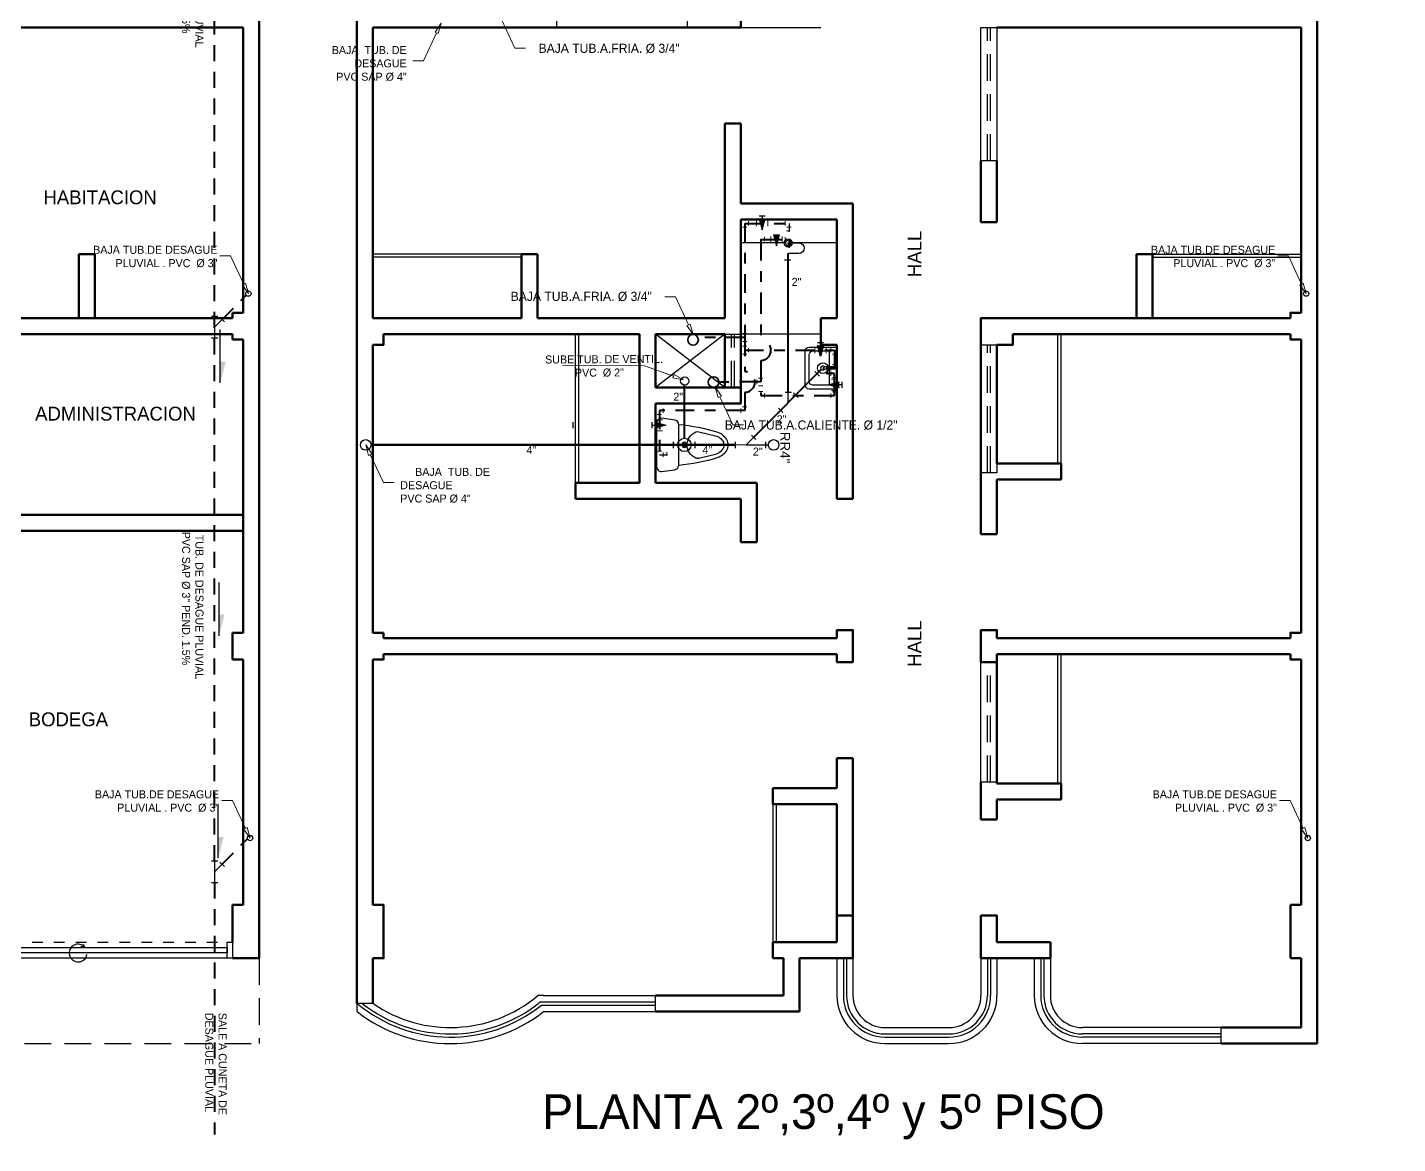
# Model space of a CAD drawing. Header units: metres. Extents: x 1996 to 3973, y 1777 to 3610.
# Drawn here: x 2053.66 to 2066.5, y 1784.77 to 1795.23 of the extents above; entities that cross this region are included whole.
import ezdxf

# ---------------------------------------------------------------- set-up
doc = ezdxf.new("R2010")
doc.units = ezdxf.units.M
for name, pattern in [('ACAD_ISO07W100', [3, 0, -3]), ('DASHDOT', [1, 0.5, -0.25, 0, -0.25]), ('DASHDOT2', [0.5, 0.25, -0.125, 0, -0.125]), ('HIDDEN', [0.375, 0.25, -0.125]), ('TRAZOS2', [0.225, 0.15, -0.075])]:
    doc.linetypes.add(name, pattern=pattern)
for name, color, linetype in [('0.1', 24, 'Continuous'), ('0.2', 2, 'Continuous'), ('0.3', 3, 'Continuous'), ('MUEBLES', 2, 'Continuous'), ('muro', 5, 'Continuous'), ('piso', 8, 'Continuous'), ('PROYECCION DE VIGA', 4, 'ACAD_ISO07W100'), ('PROYECCIONES 0.2', 2, 'HIDDEN'), ('puertas', 42, 'Continuous'), ('PUNTO DESAGUE', 4, 'Continuous'), ('PUNTOS 0.3', 3, 'Continuous'), ('PUNTOS 0.4', 4, 'Continuous'), ('subtitulos-cori', 3, 'Continuous'), ('TEX', 1, 'Continuous'), ('TEXT', 4, 'Continuous'), ('tub de  desague', 50, 'Continuous')]:
    doc.layers.add(name, color=color, linetype=linetype)
for name, color, linetype, lineweight in [('ACCESORIO', 151, 'Continuous', 25), ('Accesorios', 31, 'Continuous', 20), ('Agua', 130, 'Continuous', 25), ('AGUA CALIENTE', 3, 'DASHDOT', 40), ('AGUA FRIA', 4, 'DASHDOT', 40), ('DESAGUE-1', 1, 'Continuous', 70), ('P-SANIT', 21, 'Continuous', 18), ('PLUVIAL', 30, 'TRAZOS2', 25), ('TEX-CORTE', 31, 'Continuous', 13), ('ventana alta', 210, 'HIDDEN', 25), ('ventana baja', 3, 'Continuous', 25)]:
    doc.layers.add(name, color=color, linetype=linetype, lineweight=lineweight)
doc.styles.add('A-1', font='swissel.ttf', dxfattribs={"height": 0.1})
doc.styles.add('huber', font='comic.ttf', dxfattribs={"height": 0.13})

# ---------------------------------------------------------------- blocks, each defined once
blk = doc.blocks.new('inodoro')
at = {"layer": 'subtitulos-cori'}
for p, q in [((1585.506, 993.252), (1585.506, 993.642)), ((1585.699, 993.572), (1585.868, 993.53)), ((1585.699, 993.324), (1585.868, 993.365))]:
    blk.add_line(p, q, dxfattribs=at)
for points in [[(1585.506, 993.252, -0.375116), (1585.473, 993.214), (1585.349, 993.197, -0.414214), (1585.302, 993.245), (1585.302, 993.649, -0.414214), (1585.349, 993.697), (1585.473, 993.68, -0.374475), (1585.506, 993.642)], [(1585.876, 993.328, 0.072735), (1585.919, 993.351, 0.106053), (1585.957, 993.395, 0.126698), (1585.97, 993.447, 0.126698), (1585.957, 993.5, 0.106053), (1585.919, 993.543, 0.072735), (1585.876, 993.566, 0.075527)], [(1585.868, 993.365, 0.063348), (1585.896, 993.381, 0.106053), (1585.924, 993.413, 0.126698), (1585.933, 993.447, 0.126698), (1585.924, 993.482, 0.106053), (1585.896, 993.514, 0.063348), (1585.868, 993.53, 0.032432)]]:
    blk.add_lwpolyline(points, format="xyb", dxfattribs=at)
for radius in [0.0243, 0.0144]:
    blk.add_circle((1585.563, 993.447), radius, dxfattribs=at)
for centre, radius, start, end in [((1585.364, 991.935), 1.71, 72.5571, 85.242), ((1585.72, 993.448), 0.132, 112.0061, 248.1601), ((1585.688, 993.527), 0.0465, 75.9208, 112.0061), ((1585.361, 994.971), 1.722, 274.8314, 287.4286), ((1585.688, 993.369), 0.0465, 248.1601, 283.4542)]:
    blk.add_arc(centre, radius, start, end, dxfattribs=at)
blk = doc.blocks.new('lavatorio')
at = {"layer": 'P-SANIT', "lineweight": 25}
for p, q in [((1585.563, 994.244), (1585.302, 994.244)), ((1585.527, 994.208), (1585.375, 994.208)), ((1585.375, 994.208), (1585.375, 994.058)), ((1585.6, 993.887), (1585.6, 994.208)), ((1585.32, 994.058), (1585.417, 994.058)), ((1585.32, 994.036), (1585.32, 994.058)), ((1585.563, 993.923), (1585.563, 994.171)), ((1585.32, 994.036), (1585.417, 994.036)), ((1585.32, 994.036), (1585.417, 994.036)), ((1585.375, 994.036), (1585.375, 993.887)), ((1585.302, 993.85), (1585.563, 993.85)), ((1585.375, 993.887), (1585.527, 993.887))]:
    blk.add_line(p, q, dxfattribs=at)
for centre, radius, start, end in [((1585.527, 994.171), 0.0364, 0, 90), ((1585.563, 994.208), 0.0364, 0, 90), ((1585.434, 994.048), 0.0198, 215.0613, 148.7211), ((1585.418, 994.047), 0.0111, 260.6904, 99.3096), ((1585.527, 993.923), 0.0364, 270, 0), ((1585.563, 993.887), 0.0364, 270, 0)]:
    blk.add_arc(centre, radius, start, end, dxfattribs=at)
blk = doc.blocks.new('_ClosedBlank')
at = {"layer": 'TEXT', "color": 0, "lineweight": -2}
for p, q in [((-1, 0.17), (0, 0)), ((-1, 0.17), (-1, -0.17)), ((0, 0), (-1, -0.17))]:
    blk.add_line(p, q, dxfattribs=at)
blk = doc.blocks.new('li')
at = {"layer": 'TEX-CORTE', "color": 14}
blk.add_lwpolyline([(0.043, 0.09), (0.166, 0.353), (0.266, 0.353)], dxfattribs=at)
at = {"layer": 'TEX-CORTE', "color": 14, "xscale": 0.1, "yscale": 0.1, "zscale": 0.1, "rotation": 244.7908177663999}
blk.add_blockref('_ClosedBlank', (0, 0), dxfattribs=at)
blk = doc.blocks.new('TERM AGUA')
at = {"layer": 'Agua', "lineweight": 0, "style": 'A-1'}
for p in [(2308.207, 1139.776), (2308.216, 1139.776)]:
    blk.add_text('~', height=0.05, rotation=86.0206, dxfattribs=at).set_placement(p)
blk = doc.blocks.new('135')
at = {"color": 6}
for q in [(2458.463, 3486.38), (2458.533, 3486.209)]:
    blk.add_line((2458.533, 3486.309), q, dxfattribs=at)
at = {"layer": 'PUNTOS 0.4'}
for p, q in [((2458.484, 3486.401), (2458.441, 3486.359)), ((2458.503, 3486.209), (2458.563, 3486.209))]:
    blk.add_line(p, q, dxfattribs=at)
blk = doc.blocks.new('Y0.8')
at = {"color": 4}
for p, q in [((-0.03, 0.1), (0.03, 0.1)), ((0.03, -0.1), (-0.03, -0.1)), ((0.092, -0.05), (0.05, -0.092))]:
    blk.add_line(p, q, dxfattribs=at)
at = {"color": 6}
for p, q in [((0, -0.1), (0, 0.1)), ((0, 0), (0.071, -0.071))]:
    blk.add_line(p, q, dxfattribs=at)
blk = doc.blocks.new('FLECHA')
blk.add_hatch(color=256).paths.add_polyline_path([(0.1, -0.05), (0.05, -0.05), (0.05, -0.25)])
blk.add_line((0.05, -0.25), (0.05, 0.25))

msp = doc.modelspace()

# ---------------------------------------------------------------- hatches: boundary and pattern name
h = msp.add_hatch(color=6)
h.dxf.hatch_style = 1
h.set_gradient(color1=(255, 0, 255), color2=(255, 51, 255), one_color=1, tint=0.6, name='CYLINDER')
h.paths.add_polyline_path([(2084.918, 1776.779), (2084.918, 1805.399), (2044.852, 1805.399), (2044.852, 1776.779)])
h.paths.add_polyline_path([(2084.814, 1776.888), (2084.814, 1805.294), (2044.957, 1805.294), (2044.957, 1776.888)], flags=16)
at = {"layer": 'ACCESORIO'}
for points in [[(2060.575, 1793.437), (2060.518, 1793.437), (2060.547, 1793.331)], [(2060.575, 1793.437), (2060.518, 1793.437), (2060.547, 1793.331)], [(2060.707, 1793.287), (2060.651, 1793.287), (2060.679, 1793.181)], [(2060.707, 1793.287), (2060.651, 1793.287), (2060.679, 1793.181)], [(2061.064, 1792.248), (2061.121, 1792.248), (2061.093, 1792.142)], [(2061.064, 1792.248), (2061.121, 1792.248), (2061.093, 1792.142)], [(2061.27, 1791.905), (2061.27, 1791.849), (2061.165, 1791.877)], [(2061.27, 1791.905), (2061.27, 1791.849), (2061.165, 1791.877)], [(2059.536, 1791.47), (2059.536, 1791.526), (2059.642, 1791.498)], [(2059.536, 1791.47), (2059.536, 1791.526), (2059.642, 1791.498)]]:
    msp.add_hatch(color=256, dxfattribs=at).paths.add_polyline_path(points)

# ---------------------------------------------------------------- linework, layer by layer
at = {"color": 234}
for p, q in [((2061.307, 1786.503), (2061.307, 1786.153)), ((2061.337, 1786.503), (2061.337, 1786.153)), ((2062.657, 1786.503), (2062.657, 1786.153)), ((2062.687, 1786.503), (2062.687, 1786.153)), ((2063.157, 1786.503), (2063.157, 1786.153)), ((2063.187, 1786.503), (2063.187, 1786.153)), ((2058.465, 1786.093), (2059.547, 1786.093)), ((2058.475, 1786.063), (2059.547, 1786.063)), ((2061.697, 1785.793), (2062.297, 1785.793)), ((2061.697, 1785.763), (2062.297, 1785.763)), ((2064.847, 1785.793), (2063.547, 1785.793)), ((2064.847, 1785.763), (2063.547, 1785.763))]:
    msp.add_line(p, q, dxfattribs=at)
msp.add_line((2056.897, 1786.079), (2056.897, 1786.079))
for centre, radius, start, end in [((2057.622, 1787.128), 1.365, 230.2254, 308.7159), ((2057.622, 1787.128), 1.335, 231.7981, 309.166), ((2061.697, 1786.153), 0.39, 180, 270), ((2061.697, 1786.153), 0.36, 180, 270), ((2062.297, 1786.153), 0.39, 270, 0), ((2062.297, 1786.153), 0.36, 270, 0), ((2063.547, 1786.153), 0.39, 180, 270), ((2063.547, 1786.153), 0.36, 180, 270)]:
    msp.add_arc(centre, radius, start, end, dxfattribs=at)
at = {"layer": '0.1'}
for p, q in [((2060.764, 1793.207), (2060.347, 1793.207)), ((2061.247, 1793.207), (2060.814, 1793.207))]:
    msp.add_line(p, q, dxfattribs=at)
at = {"layer": '0.1', "ltscale": 0.5}
msp.add_line((2055.581, 1786.503), (2052.881, 1786.503), dxfattribs=at)
at = {"layer": '0.1'}
msp.add_circle((2060.789, 1793.207), 0.025, dxfattribs=at)
msp.add_circle((2060.789, 1793.207), 0.025, dxfattribs=at)
at = {"layer": '0.2'}
msp.add_line((2061.097, 1792.353), (2060.347, 1792.353), dxfattribs=at)
at = {"layer": '0.3', "color": 2, "lineweight": 35}
msp.add_circle((2059.898, 1792.299), 0.05, dxfattribs=at)
at = {"layer": '0.3', "lineweight": 35}
msp.add_circle((2060.09, 1791.903), 0.05, dxfattribs=at)
at = {"layer": '0.3', "color": 6}
msp.add_circle((2056.829, 1791.314), 0.05, dxfattribs=at)
at = {"layer": 'ACCESORIO'}
for p, q in [((2060.518, 1793.461), (2060.575, 1793.461)), ((2060.518, 1793.461), (2060.575, 1793.461)), ((2060.518, 1793.437), (2060.547, 1793.331)), ((2060.518, 1793.437), (2060.547, 1793.331)), ((2060.547, 1793.461), (2060.547, 1793.437)), ((2060.547, 1793.461), (2060.547, 1793.437)), ((2060.547, 1793.331), (2060.575, 1793.437)), ((2060.547, 1793.331), (2060.575, 1793.437)), ((2060.651, 1793.287), (2060.679, 1793.181)), ((2060.651, 1793.287), (2060.679, 1793.181)), ((2060.679, 1793.181), (2060.707, 1793.287)), ((2060.679, 1793.181), (2060.707, 1793.287)), ((2061.121, 1792.272), (2061.064, 1792.272)), ((2061.121, 1792.272), (2061.064, 1792.272)), ((2061.093, 1792.142), (2061.064, 1792.248)), ((2061.093, 1792.142), (2061.064, 1792.248)), ((2061.093, 1792.272), (2061.093, 1792.248)), ((2061.093, 1792.272), (2061.093, 1792.248)), ((2061.121, 1792.248), (2061.093, 1792.142)), ((2061.121, 1792.248), (2061.093, 1792.142)), ((2061.165, 1791.877), (2061.27, 1791.905)), ((2061.165, 1791.877), (2061.27, 1791.905)), ((2061.27, 1791.849), (2061.165, 1791.877)), ((2061.27, 1791.849), (2061.165, 1791.877)), ((2061.295, 1791.877), (2061.27, 1791.877)), ((2061.295, 1791.849), (2061.295, 1791.905)), ((2061.295, 1791.849), (2061.295, 1791.905)), ((2058.772, 1791.526), (2058.772, 1791.47)), ((2058.772, 1791.526), (2058.772, 1791.47)), ((2059.512, 1791.526), (2059.512, 1791.47)), ((2059.512, 1791.526), (2059.512, 1791.47)), ((2059.512, 1791.498), (2059.536, 1791.498)), ((2059.512, 1791.498), (2059.536, 1791.498)), ((2059.536, 1791.526), (2059.642, 1791.498)), ((2059.536, 1791.526), (2059.642, 1791.498)), ((2059.642, 1791.498), (2059.536, 1791.47)), ((2059.642, 1791.498), (2059.536, 1791.47))]:
    msp.add_line(p, q, dxfattribs=at)
for centre in [(2055.729, 1792.732), (2065.645, 1792.732), (2055.745, 1787.629), (2065.661, 1787.629)]:
    msp.add_circle(centre, 0.025, dxfattribs=at)
at = {"layer": 'Accesorios'}
for p, q in [((2060.419, 1793.372), (2060.419, 1793.412)), ((2060.494, 1793.419), (2060.494, 1793.363)), ((2060.494, 1793.419), (2060.494, 1793.363)), ((2060.599, 1793.419), (2060.599, 1793.363)), ((2060.599, 1793.419), (2060.599, 1793.363)), ((2060.761, 1793.371), (2060.761, 1793.411)), ((2060.761, 1793.371), (2060.761, 1793.411)), ((2060.402, 1793.356), (2060.362, 1793.356)), ((2060.362, 1793.356), (2060.402, 1793.356)), ((2060.569, 1793.223), (2060.569, 1793.263)), ((2060.626, 1793.269), (2060.626, 1793.213)), ((2060.626, 1793.269), (2060.626, 1793.213)), ((2060.732, 1793.269), (2060.732, 1793.213)), ((2060.732, 1793.269), (2060.732, 1793.213)), ((2060.761, 1793.221), (2060.761, 1793.261)), ((2060.761, 1793.221), (2060.761, 1793.261)), ((2060.778, 1793.356), (2060.818, 1793.356)), ((2060.818, 1793.356), (2060.778, 1793.356)), ((2060.778, 1793.356), (2060.818, 1793.356)), ((2060.818, 1793.356), (2060.778, 1793.356)), ((2060.512, 1793.207), (2060.552, 1793.207)), ((2060.818, 1793.206), (2060.778, 1793.206)), ((2060.346, 1792.34), (2060.346, 1792.3)), ((2060.362, 1792.357), (2060.402, 1792.357)), ((2060.362, 1792.283), (2060.402, 1792.283)), ((2060.402, 1792.239), (2060.362, 1792.239)), ((2061.04, 1792.23), (2061.04, 1792.174)), ((2061.04, 1792.23), (2061.04, 1792.174)), ((2061.145, 1792.23), (2061.145, 1792.174)), ((2061.145, 1792.23), (2061.145, 1792.174)), ((2060.402, 1792.165), (2060.362, 1792.165)), ((2060.418, 1792.182), (2060.418, 1792.222)), ((2060.418, 1792.222), (2060.418, 1792.182)), ((2061.189, 1792.182), (2061.189, 1792.222)), ((2061.189, 1792.222), (2061.189, 1792.182)), ((2061.204, 1792.165), (2061.244, 1792.165)), ((2061.188, 1792.053), (2061.188, 1792.013)), ((2061.188, 1791.962), (2061.188, 1792.002)), ((2061.204, 1792.069), (2061.244, 1792.069)), ((2061.244, 1792.069), (2061.204, 1792.069)), ((2060.496, 1791.925), (2060.496, 1791.885)), ((2060.512, 1791.941), (2060.552, 1791.941)), ((2060.512, 1791.868), (2060.552, 1791.868)), ((2061.252, 1791.93), (2061.196, 1791.93)), ((2061.252, 1791.93), (2061.196, 1791.93)), ((2061.204, 1791.946), (2061.244, 1791.946)), ((2061.244, 1791.946), (2061.204, 1791.946)), ((2060.552, 1791.814), (2060.512, 1791.814)), ((2060.568, 1791.757), (2060.568, 1791.797)), ((2060.568, 1791.797), (2060.568, 1791.757)), ((2061.189, 1791.756), (2061.189, 1791.796)), ((2061.189, 1791.796), (2061.189, 1791.756)), ((2061.252, 1791.824), (2061.196, 1791.824)), ((2061.252, 1791.824), (2061.196, 1791.824)), ((2061.204, 1791.813), (2061.244, 1791.813)), ((2059.602, 1791.599), (2059.562, 1791.599)), ((2059.618, 1791.616), (2059.618, 1791.656)), ((2059.618, 1791.656), (2059.618, 1791.616)), ((2060.346, 1791.615), (2060.346, 1791.655)), ((2060.346, 1791.655), (2060.346, 1791.615)), ((2060.362, 1791.672), (2060.402, 1791.672)), ((2059.554, 1791.55), (2059.61, 1791.55)), ((2059.554, 1791.55), (2059.61, 1791.55)), ((2059.554, 1791.445), (2059.61, 1791.445)), ((2059.554, 1791.445), (2059.61, 1791.445)), ((2059.565, 1791.257), (2059.605, 1791.257)), ((2059.565, 1791.257), (2059.605, 1791.257)), ((2059.616, 1791.202), (2059.616, 1791.242)), ((2059.616, 1791.242), (2059.616, 1791.202)), ((2059.616, 1791.202), (2059.616, 1791.242)), ((2059.616, 1791.242), (2059.616, 1791.202))]:
    msp.add_line(p, q, dxfattribs=at)
at = {"layer": 'Agua'}
for p, q in [((2060.798, 1793.391), (2060.798, 1793.313)), ((2060.798, 1793.391), (2060.798, 1793.313)), ((2061.224, 1792.033), (2061.146, 1792.033)), ((2059.582, 1791.222), (2059.658, 1791.222)), ((2059.582, 1791.222), (2059.658, 1791.222))]:
    msp.add_line(p, q, dxfattribs=at)
at = {"layer": 'AGUA CALIENTE', "linetype": 'DASHDOT2', "ltscale": 0.8}
for p, q in [((2060.532, 1793.242), (2060.532, 1792.298)), ((2060.532, 1793.241), (2060.798, 1793.241)), ((2060.798, 1793.241), (2060.797, 1793.163)), ((2060.798, 1793.241), (2060.797, 1793.163)), ((2060.532, 1792.106), (2060.532, 1791.777)), ((2061.224, 1791.982), (2061.146, 1791.982)), ((2061.224, 1791.777), (2061.224, 1791.982)), ((2060.532, 1791.906), (2060.14, 1791.903)), ((2060.532, 1791.777), (2061.224, 1791.777))]:
    msp.add_line(p, q, dxfattribs=at)
msp.add_arc((2060.532, 1792.202), 0.0963, 270, 90, dxfattribs=at)
at = {"layer": 'AGUA FRIA', "ltscale": 0.35}
for p, q in [((2060.382, 1793.391), (2060.798, 1793.391)), ((2060.382, 1793.391), (2060.382, 1792.321)), ((2060.382, 1792.321), (2059.943, 1792.321)), ((2060.382, 1792.321), (2060.382, 1792.001)), ((2060.382, 1792.202), (2061.224, 1792.202)), ((2061.224, 1792.202), (2061.224, 1792.033)), ((2060.382, 1791.808), (2060.382, 1791.636)), ((2060.382, 1791.636), (2059.582, 1791.636)), ((2059.582, 1791.636), (2059.582, 1791.222))]:
    msp.add_line(p, q, dxfattribs=at)
msp.add_arc((2060.382, 1791.904), 0.0963, 270, 90, dxfattribs=at)
at = {"layer": 'DESAGUE-1'}
for q in [(2056.879, 1791.314), (2060.295, 1791.314)]:
    msp.add_line((2059.817, 1791.314), q, dxfattribs=at)
at = {"layer": 'MUEBLES', "color": 216}
for p, q in [((2058.288, 1793.103), (2056.897, 1793.103)), ((2058.288, 1793.073), (2056.897, 1793.073)), ((2064.206, 1793.103), (2065.597, 1793.103)), ((2064.206, 1793.073), (2065.597, 1793.073)), ((2058.797, 1790.958), (2058.797, 1792.353)), ((2058.827, 1790.958), (2058.827, 1792.353)), ((2063.317, 1791.141), (2063.317, 1792.353)), ((2063.347, 1791.141), (2063.347, 1792.353)), ((2063.317, 1788.141), (2063.317, 1789.353)), ((2063.347, 1788.141), (2063.347, 1789.353)), ((2060.647, 1787.947), (2060.647, 1786.653)), ((2060.677, 1787.947), (2060.677, 1786.653))]:
    msp.add_line(p, q, dxfattribs=at)
at = {"layer": 'muro', "lineweight": 60}
for p, q in [((2055.831, 1802.703), (2055.831, 1786.503)), ((2056.747, 1786.503), (2056.747, 1802.703)), ((2065.747, 1802.703), (2065.747, 1786.503)), ((2060.347, 1795.228), (2060.347, 1795.378)), ((2052.831, 1795.228), (2055.681, 1795.228)), ((2055.681, 1795.228), (2055.681, 1795.178)), ((2060.197, 1795.228), (2056.897, 1795.228)), ((2056.897, 1792.503), (2056.897, 1795.228)), ((2060.347, 1795.228), (2060.197, 1795.228)), ((2062.747, 1795.228), (2065.597, 1795.228)), ((2065.597, 1795.228), (2065.597, 1792.553)), ((2055.681, 1795.178), (2055.681, 1792.553)), ((2056.747, 1794.928), (2056.747, 1795.178)), ((2065.747, 1795.178), (2065.747, 1794.928)), ((2060.197, 1794.328), (2060.197, 1792.503)), ((2060.347, 1794.328), (2060.197, 1794.328)), ((2060.347, 1794.328), (2060.347, 1793.578)), ((2062.597, 1793.403), (2062.597, 1793.978)), ((2062.747, 1793.403), (2062.747, 1793.978)), ((2061.397, 1793.578), (2060.347, 1793.578)), ((2061.397, 1792.503), (2061.397, 1793.578)), ((2060.347, 1793.428), (2060.347, 1791.703)), ((2061.247, 1793.428), (2060.347, 1793.428)), ((2061.247, 1792.503), (2061.247, 1793.428)), ((2062.597, 1793.403), (2062.747, 1793.403)), ((2054.14, 1792.503), (2054.14, 1793.103)), ((2054.14, 1793.103), (2054.29, 1793.103)), ((2054.29, 1793.103), (2054.29, 1792.503)), ((2058.438, 1793.103), (2058.288, 1793.103)), ((2058.288, 1793.103), (2058.288, 1792.503)), ((2058.438, 1792.503), (2058.438, 1793.103)), ((2064.056, 1792.503), (2064.056, 1793.103)), ((2064.056, 1793.103), (2064.206, 1793.103)), ((2064.206, 1793.103), (2064.206, 1792.503)), ((2055.581, 1792.503), (2052.681, 1792.503)), ((2055.581, 1792.503), (2052.681, 1792.503)), ((2055.581, 1792.553), (2055.681, 1792.553)), ((2055.581, 1792.503), (2055.581, 1792.553)), ((2055.831, 1792.553), (2055.831, 1792.303)), ((2058.288, 1792.503), (2056.897, 1792.503)), ((2058.288, 1792.503), (2056.897, 1792.503)), ((2060.197, 1792.503), (2058.438, 1792.503)), ((2060.197, 1792.503), (2058.438, 1792.503)), ((2060.347, 1792.503), (2060.347, 1792.503)), ((2061.097, 1792.503), (2061.247, 1792.503)), ((2061.097, 1792.253), (2061.097, 1792.503)), ((2061.397, 1792.503), (2061.397, 1790.808)), ((2065.497, 1792.503), (2062.597, 1792.503)), ((2065.497, 1792.503), (2062.597, 1792.503)), ((2055.581, 1792.353), (2052.981, 1792.353)), ((2055.581, 1792.303), (2055.581, 1792.353)), ((2055.681, 1792.303), (2055.581, 1792.303)), ((2055.681, 1792.303), (2055.681, 1791.308)), ((2056.897, 1789.553), (2056.897, 1792.253)), ((2059.397, 1792.353), (2056.997, 1792.353)), ((2059.397, 1792.353), (2059.397, 1790.958)), ((2060.197, 1792.353), (2059.547, 1792.353)), ((2059.547, 1792.353), (2059.547, 1791.853)), ((2060.197, 1792.353), (2060.197, 1791.853)), ((2061.247, 1792.253), (2061.097, 1792.253)), ((2061.247, 1792.253), (2061.247, 1790.808)), ((2062.597, 1790.478), (2062.597, 1792.353)), ((2062.747, 1791.141), (2062.747, 1792.253)), ((2065.497, 1792.353), (2062.897, 1792.353)), ((2065.597, 1792.303), (2065.597, 1789.553)), ((2060.347, 1791.853), (2059.547, 1791.853)), ((2060.347, 1791.703), (2059.547, 1791.703)), ((2059.547, 1791.703), (2059.547, 1790.958)), ((2055.681, 1791.308), (2055.681, 1790.628)), ((2062.747, 1791.141), (2063.347, 1791.141)), ((2063.347, 1790.991), (2063.347, 1791.141)), ((2058.797, 1790.808), (2058.797, 1790.958)), ((2058.797, 1790.958), (2059.397, 1790.958)), ((2059.547, 1790.958), (2060.497, 1790.958)), ((2060.497, 1790.871), (2060.497, 1790.958)), ((2062.747, 1790.478), (2062.747, 1790.991)), ((2062.747, 1790.991), (2063.347, 1790.991)), ((2060.497, 1790.871), (2060.497, 1790.403)), ((2059.397, 1790.808), (2058.797, 1790.808)), ((2059.397, 1790.808), (2060.347, 1790.808)), ((2060.347, 1790.808), (2060.347, 1790.403)), ((2061.247, 1790.808), (2061.397, 1790.808)), ((2054.881, 1790.658), (2052.681, 1790.658)), ((2055.681, 1790.658), (2054.881, 1790.658)), ((2055.681, 1790.658), (2054.881, 1790.658)), ((2055.681, 1790.628), (2055.681, 1789.553)), ((2055.681, 1790.508), (2052.681, 1790.508)), ((2055.831, 1786.503), (2055.831, 1790.503)), ((2062.597, 1790.478), (2062.747, 1790.478)), ((2065.747, 1786.503), (2065.747, 1790.503)), ((2060.497, 1790.403), (2060.347, 1790.403)), ((2055.581, 1789.303), (2055.581, 1789.553)), ((2055.581, 1789.553), (2055.681, 1789.553)), ((2055.831, 1789.553), (2055.831, 1789.303)), ((2056.997, 1789.553), (2056.897, 1789.553)), ((2060.347, 1789.503), (2056.997, 1789.503)), ((2061.247, 1789.503), (2060.347, 1789.503)), ((2061.397, 1789.503), (2061.397, 1789.353)), ((2062.747, 1789.503), (2065.497, 1789.503)), ((2055.681, 1789.303), (2055.581, 1789.303)), ((2055.681, 1789.303), (2055.681, 1787.003)), ((2056.897, 1787.003), (2056.897, 1789.303)), ((2061.247, 1789.353), (2056.997, 1789.353)), ((2062.747, 1789.353), (2062.747, 1788.141)), ((2062.747, 1789.353), (2065.497, 1789.353)), ((2065.597, 1789.303), (2065.597, 1787.003)), ((2061.247, 1788.378), (2061.247, 1788.097)), ((2061.397, 1788.378), (2061.247, 1788.378)), ((2061.397, 1788.378), (2061.397, 1786.503)), ((2062.597, 1787.803), (2062.597, 1788.153)), ((2062.747, 1788.141), (2063.347, 1788.141)), ((2063.347, 1787.991), (2063.347, 1788.141)), ((2061.247, 1788.097), (2060.647, 1788.097)), ((2060.647, 1788.097), (2060.647, 1787.947)), ((2062.747, 1787.991), (2062.747, 1787.803)), ((2062.747, 1787.991), (2063.347, 1787.991)), ((2061.247, 1787.947), (2060.647, 1787.947)), ((2061.247, 1787.947), (2061.247, 1786.653)), ((2062.597, 1787.803), (2062.747, 1787.803)), ((2055.581, 1786.653), (2055.581, 1787.003)), ((2055.581, 1787.003), (2055.681, 1787.003)), ((2055.831, 1787.003), (2055.831, 1786.503)), ((2056.897, 1787.003), (2056.997, 1787.003)), ((2056.897, 1787.003), (2056.997, 1787.003)), ((2056.997, 1787.003), (2056.997, 1786.503)), ((2056.997, 1787.003), (2056.997, 1786.503)), ((2065.497, 1787.003), (2065.597, 1787.003)), ((2065.497, 1786.503), (2065.497, 1787.003)), ((2065.497, 1787.003), (2065.597, 1787.003)), ((2065.497, 1786.503), (2065.497, 1787.003)), ((2061.247, 1786.903), (2061.397, 1786.903)), ((2061.247, 1786.653), (2061.247, 1786.903)), ((2061.247, 1786.903), (2061.397, 1786.903)), ((2061.247, 1786.653), (2061.247, 1786.903)), ((2061.397, 1786.903), (2061.397, 1786.503)), ((2061.397, 1786.903), (2061.397, 1786.503)), ((2062.597, 1786.903), (2062.747, 1786.903)), ((2062.597, 1786.503), (2062.597, 1786.903)), ((2062.597, 1786.903), (2062.747, 1786.903)), ((2062.597, 1786.503), (2062.597, 1786.903)), ((2062.747, 1786.903), (2062.747, 1786.653)), ((2062.747, 1786.903), (2062.747, 1786.653)), ((2062.597, 1786.753), (2062.597, 1786.503)), ((2062.747, 1786.753), (2062.747, 1786.653)), ((2060.647, 1786.653), (2060.747, 1786.653)), ((2060.647, 1786.503), (2060.647, 1786.653)), ((2061.247, 1786.653), (2060.747, 1786.653)), ((2063.247, 1786.653), (2062.747, 1786.653)), ((2063.247, 1786.653), (2062.747, 1786.653)), ((2063.247, 1786.653), (2063.247, 1786.503)), ((2055.831, 1786.503), (2055.581, 1786.503)), ((2056.747, 1786.503), (2056.747, 1786.079)), ((2056.997, 1786.503), (2056.897, 1786.503)), ((2056.897, 1786.503), (2056.897, 1786.079)), ((2056.997, 1786.503), (2056.897, 1786.503)), ((2056.997, 1786.503), (2056.897, 1786.503)), ((2060.647, 1786.503), (2060.747, 1786.503)), ((2060.747, 1786.503), (2060.747, 1786.153)), ((2060.897, 1786.503), (2060.897, 1786.003)), ((2061.247, 1786.503), (2060.897, 1786.503)), ((2061.247, 1786.503), (2061.397, 1786.503)), ((2062.747, 1786.503), (2062.597, 1786.503)), ((2063.247, 1786.503), (2062.747, 1786.503)), ((2062.747, 1786.503), (2062.747, 1786.503)), ((2065.597, 1786.503), (2065.497, 1786.503)), ((2065.597, 1786.503), (2065.597, 1785.853)), ((2065.747, 1786.503), (2065.747, 1785.703)), ((2059.547, 1786.153), (2060.747, 1786.153)), ((2060.897, 1786.003), (2059.547, 1786.003)), ((2064.847, 1785.853), (2065.597, 1785.853)), ((2064.847, 1785.703), (2065.747, 1785.703))]:
    msp.add_line(p, q, dxfattribs=at)
for points in [[(2055.831, 1795.178), (2055.831, 1794.928)], [(2056.747, 1792.253), (2056.747, 1792.503)], [(2056.897, 1792.503), (2056.997, 1792.503)], [(2062.597, 1792.253), (2062.597, 1792.503), (2062.897, 1792.503)], [(2065.497, 1792.503), (2065.497, 1792.553), (2065.597, 1792.553)], [(2065.747, 1792.553), (2065.747, 1792.303)], [(2056.997, 1792.353), (2056.997, 1792.253), (2056.897, 1792.253)], [(2062.897, 1792.353), (2062.897, 1792.253), (2062.747, 1792.253)], [(2065.597, 1792.303), (2065.497, 1792.303), (2065.497, 1792.353)], [(2056.997, 1789.553), (2056.997, 1789.503)], [(2056.997, 1789.553), (2056.997, 1789.503)], [(2061.247, 1789.503), (2061.247, 1789.578), (2061.397, 1789.578), (2061.397, 1789.278), (2061.247, 1789.278), (2061.247, 1789.353)], [(2062.597, 1789.278), (2062.597, 1789.578), (2062.747, 1789.578)], [(2062.747, 1789.278), (2062.597, 1789.278), (2062.597, 1789.578), (2062.747, 1789.578), (2062.747, 1789.503)], [(2062.747, 1789.578), (2062.747, 1789.503)], [(2065.497, 1789.503), (2065.497, 1789.553), (2065.597, 1789.553)], [(2065.497, 1789.503), (2065.497, 1789.553), (2065.597, 1789.553)], [(2065.747, 1789.553), (2065.747, 1789.303)], [(2056.997, 1789.353), (2056.997, 1789.303), (2056.897, 1789.303)], [(2056.997, 1789.353), (2056.997, 1789.303), (2056.897, 1789.303)], [(2065.597, 1789.303), (2065.497, 1789.303), (2065.497, 1789.353)], [(2065.597, 1789.303), (2065.497, 1789.303), (2065.497, 1789.353)], [(2056.747, 1786.503), (2056.747, 1787.003)], [(2056.897, 1787.003), (2056.997, 1787.003), (2056.997, 1786.503), (2056.897, 1786.503)], [(2061.247, 1786.653), (2061.247, 1786.903), (2061.397, 1786.903), (2061.397, 1786.503), (2061.247, 1786.503)], [(2062.747, 1786.503), (2062.597, 1786.503), (2062.597, 1786.903), (2062.747, 1786.903), (2062.747, 1786.653)]]:
    msp.add_lwpolyline(points, dxfattribs=at)
at = {"layer": 'piso'}
for p, q in [((2060.197, 1791.853), (2059.547, 1792.353)), ((2060.197, 1792.353), (2059.547, 1791.853))]:
    msp.add_line(p, q, dxfattribs=at)
at = {"layer": 'PLUVIAL', "linetype": 'TRAZOS2', "lineweight": 40}
for p, q in [((2055.413, 1787.412), (2055.413, 1800.831)), ((2055.484, 1792.489), (2055.709, 1792.717)), ((2055.484, 1787.383), (2055.721, 1787.623)), ((2055.413, 1787.212), (2055.413, 1784.849))]:
    msp.add_line(p, q, dxfattribs=at)
at = {"layer": 'PROYECCION DE VIGA', "ltscale": 0.035}
msp.add_line((2052.881, 1786.653), (2055.531, 1786.653), dxfattribs=at)
at = {"layer": 'PROYECCIONES 0.2'}
for p in [(2055.831, 1786.503), (2053.631, 1785.703)]:
    msp.add_line(p, (2055.831, 1785.703), dxfattribs=at)
at = {"layer": 'puertas'}
for q in [(2054.16, 1786.614), (2054.185, 1786.632)]:
    msp.add_line((2054.197, 1786.604), q, dxfattribs=at)
msp.add_lwpolyline([(2052.881, 1786.603), (2055.531, 1786.603), (2055.531, 1786.553), (2052.881, 1786.553)], dxfattribs=at)
msp.add_lwpolyline([(2055.581, 1786.503), (2055.531, 1786.503), (2055.531, 1786.653), (2055.581, 1786.653)], close=True, dxfattribs=at)
msp.add_arc((2054.133, 1786.551), 0.0835, 39.3911, 349.9328, dxfattribs=at)
at = {"layer": 'PUNTO DESAGUE'}
msp.add_line((2060.815, 1793.047), (2060.755, 1793.047), dxfattribs=at)
at = {"layer": 'PUNTOS 0.3', "color": 114}
for p, q in [((2059.713, 1791.284), (2059.713, 1791.344)), ((2059.917, 1791.284), (2059.917, 1791.344))]:
    msp.add_line(p, q, dxfattribs=at)
msp.add_lwpolyline([(2060.827, 1793.208), (2060.889, 1793.208, -1), (2060.889, 1793.108), (2060.79, 1793.108)], format="xyb", dxfattribs=at)
for centre, radius in [((2060.789, 1793.207), 0.0375), ((2061.115, 1792.034), 0.05), ((2059.817, 1791.314), 0.0625), ((2060.653, 1791.314), 0.05)]:
    msp.add_circle(centre, radius, dxfattribs=at)
at = {"layer": 'PUNTOS 0.3', "color": 6, "lineweight": 30}
msp.add_circle((2059.82, 1791.913), 0.0393, dxfattribs=at)
at = {"layer": 'PUNTOS 0.4'}
for p, q in [((2061.083, 1791.96), (2061.04, 1792.002)), ((2060.578, 1791.344), (2060.578, 1791.284))]:
    msp.add_line(p, q, dxfattribs=at)
at = {"layer": 'TEX-CORTE', "color": 14}
msp.add_lwpolyline([(2059.714, 1791.957), (2059.442, 1792.055), (2058.675, 1792.057)], dxfattribs=at)
at = {"layer": 'tub de  desague', "color": 2, "lineweight": 40}
for p, q in [((2060.79, 1791.809), (2060.79, 1793.108)), ((2060.465, 1791.384), (2061.1, 1792.02)), ((2059.817, 1791.376), (2059.817, 1791.874))]:
    msp.add_line(p, q, dxfattribs=at)
at = {"layer": 'tub de  desague', "color": 2}
msp.add_line((2060.395, 1791.314), (2060.603, 1791.314), dxfattribs=at)
at = {"layer": 'ventana alta', "color": 234}
for p, q in [((2062.657, 1793.978), (2062.657, 1795.228)), ((2062.687, 1793.978), (2062.687, 1795.228)), ((2060.257, 1791.853), (2060.257, 1792.353)), ((2060.287, 1791.853), (2060.287, 1792.353)), ((2062.657, 1791.053), (2062.657, 1792.253)), ((2062.687, 1791.053), (2062.687, 1792.253)), ((2062.657, 1788.153), (2062.657, 1789.278)), ((2062.687, 1788.153), (2062.687, 1789.278))]:
    msp.add_line(p, q, dxfattribs=at)
at = {"layer": 'ventana baja', "color": 3}
for p, q in [((2060.347, 1795.228), (2061.097, 1795.228)), ((2061.247, 1786.503), (2061.247, 1786.153)), ((2061.397, 1786.503), (2061.397, 1786.153)), ((2062.597, 1786.503), (2062.597, 1786.153)), ((2062.747, 1786.503), (2062.747, 1786.153)), ((2063.097, 1786.503), (2063.097, 1786.153)), ((2063.247, 1786.503), (2063.247, 1786.153)), ((2056.897, 1786.079), (2056.747, 1786.079)), ((2056.747, 1786.079), (2056.747, 1786.003)), ((2058.496, 1786.153), (2058.443, 1786.153)), ((2058.496, 1786.153), (2059.547, 1786.153)), ((2059.547, 1786.003), (2059.547, 1786.153)), ((2058.496, 1786.003), (2059.547, 1786.003)), ((2061.247, 1786.003), (2061.247, 1786.003)), ((2061.697, 1785.853), (2062.297, 1785.853)), ((2064.847, 1785.853), (2063.547, 1785.853)), ((2064.847, 1785.703), (2064.847, 1785.853)), ((2061.697, 1785.703), (2062.297, 1785.703)), ((2064.847, 1785.703), (2063.547, 1785.703))]:
    msp.add_line(p, q, dxfattribs=at)
for points in [[(2058.622, 1795.228), (2058.622, 1795.378), (2059.842, 1795.378), (2059.842, 1795.228)], [(2062.597, 1795.228), (2062.747, 1795.228), (2062.747, 1793.978), (2062.597, 1793.978)], [(2060.197, 1792.353), (2060.347, 1792.353), (2060.347, 1791.853), (2060.197, 1791.853)], [(2062.597, 1792.253), (2062.747, 1792.253), (2062.747, 1791.053), (2062.597, 1791.053)], [(2062.597, 1789.278), (2062.747, 1789.278), (2062.747, 1788.153), (2062.597, 1788.153)]]:
    msp.add_lwpolyline(points, close=True, dxfattribs=at)
for centre, radius, start, end in [((2057.622, 1787.128), 1.275, 235.3671, 310.1154), ((2061.697, 1786.153), 0.45, 180, 270), ((2061.697, 1786.153), 0.3, 180, 270), ((2062.297, 1786.153), 0.45, 270, 0), ((2062.297, 1786.153), 0.3, 270, 0), ((2063.547, 1786.153), 0.45, 180, 270), ((2063.547, 1786.153), 0.3, 180, 270), ((2057.622, 1787.128), 1.425, 232.1395, 307.8605)]:
    msp.add_arc(centre, radius, start, end, dxfattribs=at)

# ---------------------------------------------------------------- block references
at = {"xscale": -1}
for name, p, rotation in [('li', (2058.062, 1795.386), 180), ('li', (2060.106, 1791.855), 180), ('135', (2787.142, 5994.952), 134.9999999999999), ('li', (2056.829, 1791.314), 180)]:
    msp.add_blockref(name, p, dxfattribs=dict(at, rotation=rotation))
at = {"rotation": 180}
msp.add_blockref('li', (2057.537, 1795.267), dxfattribs=at)
at = {"xscale": -1}
for p in [(2055.729, 1792.732), (2065.645, 1792.732), (2059.898, 1792.349), (2055.745, 1787.629), (2065.661, 1787.629)]:
    msp.add_blockref('li', p, dxfattribs=at)
at = {"layer": 'ACCESORIO'}
for p in [(2055.416, 1792.145), (2055.405, 1789.775), (2055.397, 1787.69)]:
    msp.add_blockref('FLECHA', p, dxfattribs=at)
at = {"layer": 'AGUA CALIENTE', "linetype": 'DASHDOT2', "ltscale": 0.8, "rotation": 269.9672267482273}
msp.add_blockref('TERM AGUA', (922.312, 4102.011), dxfattribs=at)
msp.add_blockref('TERM AGUA', (922.312, 4102.011), dxfattribs=at)
at = {"layer": 'P-SANIT', "lineweight": 25, "xscale": -1}
msp.add_blockref('lavatorio', (3646.549, 797.987), dxfattribs=at)
at = {"layer": 'P-SANIT', "lineweight": 25, "xscale": -1, "rotation": 180}
msp.add_blockref('inodoro', (474.254, 2784.761), dxfattribs=at)
at = {"layer": 'PUNTOS 0.3', "xscale": -1, "rotation": 180}
for p in [(2055.413, 1792.418), (2055.413, 1787.312)]:
    msp.add_blockref('Y0.8', p, dxfattribs=at)
at = {"layer": 'PUNTOS 0.3', "rotation": 135.0000000000922}
msp.add_blockref('Y0.8', (2060.79, 1791.709), dxfattribs=at)
at = {"layer": 'TEX-CORTE'}
for p, rotation in [((922.312, 4102.161), 269.9672267482273), ((922.312, 4102.161), 269.9672267482273), ((4369.994, 2930.467), 179.9672267482274)]:
    msp.add_blockref('TERM AGUA', p, dxfattribs=dict(at, rotation=rotation))
at = {"layer": 'TEX-CORTE', "color": 14, "extrusion": (0, 0, -1), "xscale": 0.09947260371741977, "yscale": 0.09947260371741977, "zscale": -0.09947260371741976, "rotation": 199.7908177664}
msp.add_blockref('_ClosedBlank', (-2059.807, 1791.924), dxfattribs=at)
at = {"layer": 'TEX-CORTE', "xscale": -1}
for p, rotation in [((4369.994, 653.548), 0.03277325177258206), ((-249.189, 2929.707), 180.0327732517726), ((-249.189, 2929.707), 180.0327732517726)]:
    msp.add_blockref('TERM AGUA', p, dxfattribs=dict(at, rotation=rotation))

# ---------------------------------------------------------------- texts
at = {"attachment_point": 1, "style": 'huber'}
for s, insert, char_height in [('{\\C230;HABITACION}', (2053.808, 1793.7), 0.13), ('{\\C230;ADMINISTRACION}', (2053.73, 1791.672), 0.13), ('{\\C230;BODEGA}', (2053.67, 1788.807), 0.13), ('{\\C1;PLANTA 2º,3º,4º y 5º PISO}', (2058.484, 1785.227), 0.325)]:
    msp.add_mtext(s, dxfattribs=dict(at, insert=insert, char_height=char_height))
at = {"char_height": 0.13, "attachment_point": 1, "rotation": 90, "style": 'huber'}
for insert in [(2061.909, 1792.887), (2061.909, 1789.234)]:
    msp.add_mtext('{\\C230;HALL}', dxfattribs=dict(at, insert=insert))
at = {"layer": 'TEX', "style": 'A-1'}
msp.add_text('RR4"', height=0.09, rotation=270, dxfattribs=at).set_placement((2060.716, 1791.437))
at = {"layer": 'TEX-CORTE', "char_height": 0.075, "attachment_point": 4, "rotation": 270, "style": 'A-1'}
for s, insert in [('\\A1;{\\fShonar Bangla|b0|i0|c0|p34;\\C1;\\P\\C142; TUB. DE DESAGUE PLUVIAL \\PPVC SAP %%C 3" PEND. 1.5%}', (2055.269, 1796.421)), ('\\A1;{\\fShonar Bangla|b0|i0|c0|p34;\\C1;\\P\\C142; TUB. DE DESAGUE PLUVIAL \\PPVC SAP %%C 3" PEND. 1.5%}', (2055.269, 1790.5)), ('\\A1;{\\fShonar Bangla|b0|i0|c0|p34;\\C1;\\P\\C142;SALE A CUNETA DE \\PDESAGUE PLUVIAL}', (2055.487, 1785.991))]:
    msp.add_mtext(s, dxfattribs=dict(at, insert=insert))
at = {"layer": 'TEX-CORTE', "style": 'A-1'}
for s, insert, char_height, width, attachment_point in [('\\A1;{\\fShonar Bangla|b0|i0|c0|p34;\\C82;BAJA TUB.A.FRIA. %%C 3/4"}', (2059.772, 1795.03), 0.085, 1.74928, 6), ('\\A1;{\\fShonar Bangla|b0|i0|c0|p34;\\C82;BAJA TUB.DE DESAGUE\\P PLUVIAL . PVC  %%C 3"}', (2055.439, 1793.079), 0.075, 1.84478, 6), ('\\A1;{\\fShonar Bangla|b0|i0|c0|p34;\\C82;BAJA TUB.DE DESAGUE\\P PLUVIAL . PVC  %%C 3"}', (2065.355, 1793.079), 0.075, 1.84478, 6), ('\\A1;{\\fShonar Bangla|b0|i0|c0|p34;\\C82;2"}', (2060.822, 1792.842), 0.075, 1.84478, 4), ('\\A1;{\\fShonar Bangla|b0|i0|c0|p34;\\C82;BAJA TUB.A.FRIA. %%C 3/4"}', (2058.188, 1792.705), 0.085, 1.74928, 4), ('\\A1;{\\fShonar Bangla|b0|i0|c0|p34;\\C82;2"}', (2059.713, 1791.766), 0.075, 1.84478, 4), ('\\A1;{\\fShonar Bangla|b0|i0|c0|p34;\\C82;2"}', (2060.682, 1791.554), 0.075, 1.84478, 4), ('\\A1;{\\fShonar Bangla|b0|i0|c0|p34;\\C82;BAJA TUB.A.CALIENTE. %%C 1/2"}', (2061.815, 1791.499), 0.085, 1.74928, 6), ('\\A1;{\\fShonar Bangla|b0|i0|c0|p34;\\C82;4"}', (2058.336, 1791.266), 0.075, 1.84478, 4), ('\\A1;{\\fShonar Bangla|b0|i0|c0|p34;\\C82;4"}', (2059.986, 1791.267), 0.075, 1.84478, 4), ('\\A1;{\\fShonar Bangla|b0|i0|c0|p34;\\C82;2"}', (2060.459, 1791.252), 0.075, 1.84478, 4), ('\\A1;{\\fShonar Bangla|b0|i0|c0|p34;\\C82;BAJA TUB.DE DESAGUE\\P PLUVIAL . PVC  %%C 3"}', (2055.455, 1787.975), 0.075, 1.84478, 6), ('\\A1;{\\fShonar Bangla|b0|i0|c0|p34;\\C82;BAJA TUB.DE DESAGUE\\P PLUVIAL . PVC  %%C 3"}', (2065.371, 1787.975), 0.075, 1.84478, 6)]:
    msp.add_mtext(s, dxfattribs=dict(at, insert=insert, char_height=char_height, width=width, attachment_point=attachment_point))
at = {"layer": 'TEX-CORTE', "char_height": 0.075, "style": 'A-1'}
for insert, attachment_point in [((2057.213, 1794.889), 6), ((2057.153, 1790.935), 4)]:
    msp.add_mtext('\\A1;{\\fShonar Bangla|b0|i0|c0|p34;\\C82;     BAJA  TUB. DE \\PDESAGUE \\PPVC SAP %%C 4\\C3;"}', dxfattribs=dict(at, insert=insert, attachment_point=attachment_point))
at = {"layer": 'TEX-CORTE', "insert": (2058.483, 1792.113), "char_height": 0.075, "width": 1.84478, "attachment_point": 4, "rotation": 0.3122, "style": 'A-1'}
msp.add_mtext('\\A1;{\\fShonar Bangla|b0|i0|c0|p34;\\C82;\\P SUBE TUB. DE VENTIL.\\P           PVC  %%C 2"}', dxfattribs=at)

doc.saveas('drawing.dxf')
